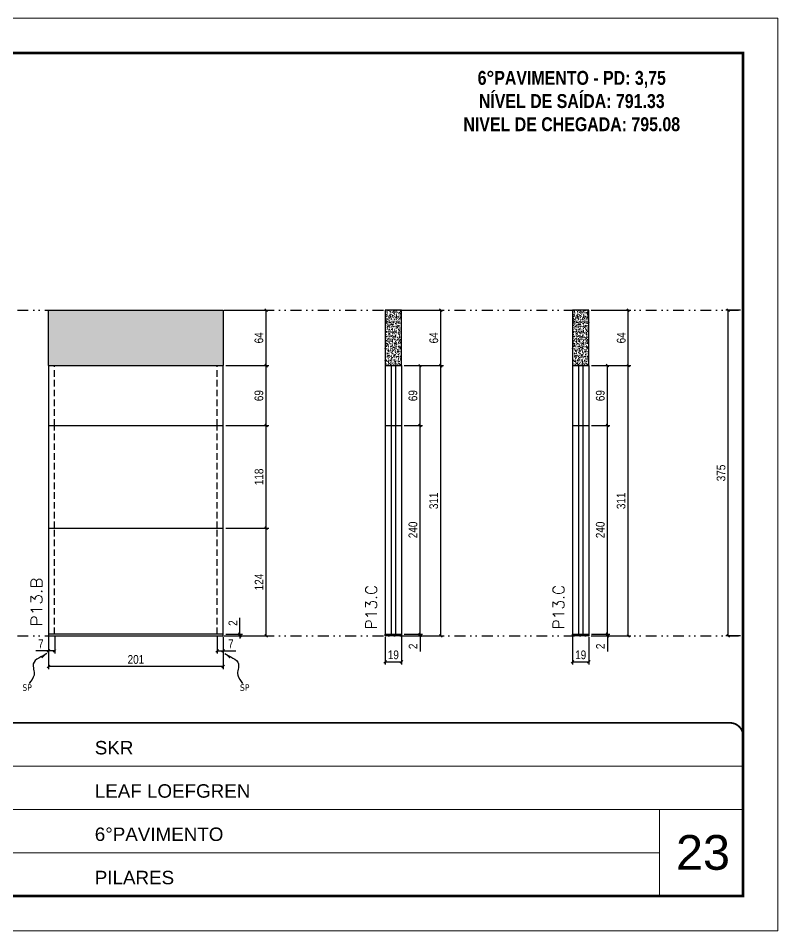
# Model space of a CAD drawing. Extents: x 14400 to 27878, y -21631 to 6985.
# Drawn here: x 18208 to 19082, y 192 to 1242 of the extents above; entities that cross this region are included whole.
import ezdxf

# ---------------------------------------------------------------- set-up
doc = ezdxf.new("R2010")
doc.units = 0
for name, pattern in [('CONTINUO', [0]), ('DASHED', [0.75, 0.5, -0.25]), ('DIVIDE2', [0.625, 0.25, -0.125, 0, -0.125, 0, -0.125]), ('HIDDEN', [0.375, 0.25, -0.125])]:
    doc.linetypes.add(name, pattern=pattern)
for name, color, linetype, lineweight in [('CARIMBO', 255, 'Continuous', 9), ('Folhas', 255, 'Continuous', 9), ('SARRAFO DE PRESSAO', 251, 'DASHED', 9), ('Texto Seção', 7, 'Continuous', 15)]:
    doc.layers.add(name, color=color, linetype=linetype, lineweight=lineweight)
for name, color, linetype in [('COTA', 241, 'Continuous'), ('NOMENCLATURA', 7, 'Continuous'), ('Nível', 160, 'Continuous'), ('Painéis', 200, 'Continuous'), ('SARR_2.2x7', 40, 'Continuous'), ('Sarrafo de Pressão', 42, 'HIDDEN'), ('texto', 7, 'Continuous')]:
    doc.layers.add(name, color=color, linetype=linetype)
doc.styles.add('ARIAL', font='arial.ttf')
doc.styles.add('COTA TECNICA', font='techl___.ttf', dxfattribs={"height": 10})
doc.styles.add('COTA TECNICA-50', font='techl___.ttf', dxfattribs={"height": 10})
doc.styles.add('REGUA-120', font='ROMANS.shx', dxfattribs={"height": 15})
doc.styles.add('ROMANC', font='techb___.ttf', dxfattribs={"height": 2.5})
doc.styles.get("Standard").update_dxf_attribs({"font": 'arial.ttf'})
doc.dimstyles.new('COTA PAINEL-50', dxfattribs={"dimtxt": 10, "dimasz": 3, "dimexe": 3, "dimexo": 3, "dimgap": 3, "dimtad": 1, "dimdec": 1, "dimzin": 12, "dimdsep": 46, "dimtxsty": 'COTA TECNICA-50', "dimblk1": 'OBLIQUE', "dimblk2": 'OBLIQUE', "dimsah": 1, "dimcen": 0.9, "dimclrd": 4, "dimclre": 4, "dimclrt": 240, "dimadec": 1, "dimazin": 3, "dimtfac": 1, "dimtdec": 1, "dimtmove": 0, "dimatfit": 3, "dimfxl": 1, "dimtolj": 1, "dimtzin": 12, "dimarcsym": 0})
doc.dimstyles.new('PAINEL', dxfattribs={"dimtxt": 10, "dimasz": 3, "dimexe": 3, "dimexo": 3, "dimgap": 3, "dimtad": 1, "dimdec": 1, "dimzin": 12, "dimdsep": 46, "dimtxsty": 'COTA TECNICA', "dimblk1": 'OBLIQUE', "dimblk2": 'OBLIQUE', "dimsah": 1, "dimcen": 0.9, "dimclrd": 4, "dimclre": 4, "dimclrt": 240, "dimadec": 1, "dimazin": 3, "dimtfac": 1, "dimtdec": 1, "dimtmove": 0, "dimatfit": 3, "dimfxl": 1, "dimtolj": 1, "dimtzin": 12, "dimarcsym": 0})
doc.dimstyles.get("Standard").update_dxf_attribs({"dimtxt": 0.18, "dimasz": 0.18, "dimexe": 0.18, "dimexo": 0.0625, "dimgap": 0.09, "dimtad": 0, "dimtih": 1, "dimtoh": 1, "dimdec": 4, "dimzin": 0, "dimdsep": 46, "dimtxsty": 'Standard', "dimcen": 0.09, "dimadec": 0, "dimazin": 0, "dimtfac": 1, "dimtdec": 4, "dimtofl": 0, "dimtmove": 0, "dimatfit": 3, "dimfxl": 1, "dimtolj": 1, "dimtzin": 0, "dimarcsym": 0})

# ---------------------------------------------------------------- blocks, each defined once
blk = doc.blocks.new('9999999999')
at = {"color": 30, "linetype": 'CONTINUO'}
for p, q in [((98564.6, 34379.6), (99584, 34379.6)), ((98564.6, 34329.8), (99488, 34329.8)), ((99584, 34329.8), (99488, 34329.8)), ((99488, 34329.8), (99488, 34230.2)), ((98564.6, 34280), (99488, 34280))]:
    blk.add_line(p, q, dxfattribs=at)
at = {"color": 30, "linetype": 'CONTINUO', "const_width": 2}
blk.add_lwpolyline([(99584, 34230.2), (99584, 34414.4, 0.414214), (99569, 34429.4), (98229, 34429.4, 0.414214), (98214, 34414.4), (98214, 34245.2, 0.414214), (98229, 34230.2), (99584, 34230.2)], format="xyb", dxfattribs=at)
at = {"layer": 'Folhas'}
blk.add_lwpolyline([(98139, 34190.2), (99624, 34190.2), (99624, 35240.2), (98139, 35240.2)], close=True, dxfattribs=at)
at = {"layer": 'Folhas', "color": 30, "const_width": 3}
blk.add_lwpolyline([(98214, 34230.2), (99584, 34230.2), (99584, 35200.2), (98214, 35200.2)], close=True, dxfattribs=at)
at = {"color": 7, "linetype": 'Continuous', "ltscale": 5, "style": 'ARIAL'}
for s, height, p in [('SKR', 15.48, (98837.7, 34393.1)), ('LEAF LOEFGREN', 15.483, (98837.7, 34343.3)), ('6°PAVIMENTO', 15.483, (98837.7, 34293.5)), ('PILARES', 15.48, (98837.7, 34243.7))]:
    blk.add_text(s, height=height, dxfattribs=at).set_placement(p)
blk = doc.blocks.new('_Oblique')
at = {"color": 0, "linetype": 'ByBlock', "lineweight": -2}
blk.add_line((-0.5, -0.5), (0.5, 0.5), dxfattribs=at)
blk = doc.blocks.new('*D3009')
at = {"layer": 'COTA', "color": 4, "lineweight": -2, "transparency": 16777216}
for p, q in [((19039, 906.1), (19022, 906.1)), ((19025, 531.1), (19025, 906.1)), ((19039, 531.1), (19022, 531.1))]:
    blk.add_line(p, q, dxfattribs=at)
at = {"layer": 'Defpoints', "color": 0, "transparency": 16777216}
for p in [(19025, 906.1), (19042, 906.1), (19042, 531.1)]:
    blk.add_point(p, dxfattribs=at)
at = {"layer": 'COTA', "color": 4, "lineweight": -2, "transparency": 16777216, "xscale": 3, "yscale": 3, "zscale": 3}
for p, rotation in [((19025, 906.1), 90), ((19025, 531.1), 270)]:
    blk.add_blockref('_Oblique', p, dxfattribs=dict(at, rotation=rotation))
at = {"layer": 'COTA', "color": 240, "transparency": 16777216, "insert": (19016.7, 718.6), "char_height": 10, "attachment_point": 5, "rotation": 90, "style": 'COTA TECNICA'}
blk.add_mtext('\\A1;375', dxfattribs=at)
blk = doc.blocks.new('*D3031')
at = {"layer": 'COTA', "color": 4, "lineweight": -2, "transparency": 16777216}
for p, q in [((18629.9, 530.1), (18629.9, 498.2)), ((18648.9, 530.1), (18648.9, 498.2)), ((18629.9, 501.2), (18648.9, 501.2))]:
    blk.add_line(p, q, dxfattribs=at)
at = {"layer": 'Defpoints', "color": 0, "transparency": 16777216}
for p in [(18629.9, 533.1), (18648.9, 533.1), (18648.9, 501.2)]:
    blk.add_point(p, dxfattribs=at)
at = {"layer": 'COTA', "color": 4, "lineweight": -2, "transparency": 16777216, "xscale": 3, "yscale": 3, "zscale": 3, "rotation": 180}
blk.add_blockref('_Oblique', (18629.9, 501.2), dxfattribs=at)
at = {"layer": 'COTA', "color": 4, "lineweight": -2, "transparency": 16777216, "xscale": 3, "yscale": 3, "zscale": 3}
blk.add_blockref('_Oblique', (18648.9, 501.2), dxfattribs=at)
at = {"layer": 'COTA', "color": 240, "transparency": 16777216, "insert": (18639.4, 509.3), "char_height": 10, "attachment_point": 5, "style": 'COTA TECNICA'}
blk.add_mtext('\\A1;19', dxfattribs=at)
blk = doc.blocks.new('*D3032')
at = {"layer": 'COTA', "color": 4, "lineweight": -2, "transparency": 16777216}
for p, q in [((18670.1, 533.1), (18670.1, 536.1)), ((18651.9, 533.1), (18673.1, 533.1)), ((18651.9, 531.1), (18673.1, 531.1)), ((18670.1, 533.1), (18670.1, 531.1)), ((18670.1, 531.1), (18670.1, 513))]:
    blk.add_line(p, q, dxfattribs=at)
at = {"layer": 'Defpoints', "color": 0, "transparency": 16777216}
for p in [(18648.9, 533.1), (18648.9, 531.1), (18670.1, 533.1)]:
    blk.add_point(p, dxfattribs=at)
at = {"layer": 'COTA', "color": 4, "lineweight": -2, "transparency": 16777216, "xscale": 3, "yscale": 3, "zscale": 3}
for p, rotation in [((18670.1, 533.1), 270), ((18670.1, 531.1), 90)]:
    blk.add_blockref('_Oblique', p, dxfattribs=dict(at, rotation=rotation))
at = {"layer": 'COTA', "color": 240, "transparency": 16777216, "insert": (18662.1, 519.1), "char_height": 10, "attachment_point": 5, "rotation": 90, "style": 'COTA TECNICA-50'}
blk.add_mtext('\\A1;2', dxfattribs=at)
blk = doc.blocks.new('*D3033')
at = {"layer": 'COTA', "color": 4, "lineweight": -2, "transparency": 16777216}
for p, q in [((18651.9, 842.1), (18697.1, 842.1)), ((18694.1, 531.1), (18694.1, 842.1)), ((18651.9, 531.1), (18697.1, 531.1))]:
    blk.add_line(p, q, dxfattribs=at)
at = {"layer": 'Defpoints', "color": 0, "transparency": 16777216}
for p in [(18648.9, 842.1), (18694.1, 842.1), (18648.9, 531.1)]:
    blk.add_point(p, dxfattribs=at)
at = {"layer": 'COTA', "color": 4, "lineweight": -2, "transparency": 16777216, "xscale": 3, "yscale": 3, "zscale": 3}
for p, rotation in [((18694.1, 842.1), 90), ((18694.1, 531.1), 270)]:
    blk.add_blockref('_Oblique', p, dxfattribs=dict(at, rotation=rotation))
at = {"layer": 'COTA', "color": 240, "transparency": 16777216, "insert": (18685.9, 686.6), "char_height": 10, "attachment_point": 5, "rotation": 90, "style": 'COTA TECNICA-50'}
blk.add_mtext('\\A1;311', dxfattribs=at)
blk = doc.blocks.new('*D3035')
at = {"layer": 'COTA', "color": 4, "lineweight": -2, "transparency": 16777216}
for p, q in [((18651.9, 773.1), (18673.1, 773.1)), ((18670.1, 533.1), (18670.1, 773.1)), ((18651.9, 533.1), (18673.1, 533.1))]:
    blk.add_line(p, q, dxfattribs=at)
at = {"layer": 'Defpoints', "color": 0, "transparency": 16777216}
for p in [(18648.9, 773.1), (18670.1, 773.1), (18648.9, 533.1)]:
    blk.add_point(p, dxfattribs=at)
at = {"layer": 'COTA', "color": 4, "lineweight": -2, "transparency": 16777216, "xscale": 3, "yscale": 3, "zscale": 3}
for p, rotation in [((18670.1, 773.1), 90), ((18670.1, 533.1), 270)]:
    blk.add_blockref('_Oblique', p, dxfattribs=dict(at, rotation=rotation))
at = {"layer": 'COTA', "color": 240, "transparency": 16777216, "insert": (18662, 653.1), "char_height": 10, "attachment_point": 5, "rotation": 90, "style": 'COTA TECNICA'}
blk.add_mtext('\\A1;240', dxfattribs=at)
blk = doc.blocks.new('*D3036')
at = {"layer": 'COTA', "color": 4, "lineweight": -2, "transparency": 16777216}
for p, q in [((18651.9, 906.1), (18697.1, 906.1)), ((18694.1, 842.1), (18694.1, 906.1)), ((18651.9, 842.1), (18697.1, 842.1))]:
    blk.add_line(p, q, dxfattribs=at)
at = {"layer": 'Defpoints', "color": 0, "transparency": 16777216}
for p in [(18648.9, 906.1), (18694.1, 906.1), (18648.9, 842.1)]:
    blk.add_point(p, dxfattribs=at)
at = {"layer": 'COTA', "color": 4, "lineweight": -2, "transparency": 16777216, "xscale": 3, "yscale": 3, "zscale": 3}
for p, rotation in [((18694.1, 906.1), 90), ((18694.1, 842.1), 270)]:
    blk.add_blockref('_Oblique', p, dxfattribs=dict(at, rotation=rotation))
at = {"layer": 'COTA', "color": 240, "transparency": 16777216, "insert": (18686, 874.1), "char_height": 10, "attachment_point": 5, "rotation": 90, "style": 'COTA TECNICA'}
blk.add_mtext('\\A1;64', dxfattribs=at)
blk = doc.blocks.new('*D3039')
at = {"layer": 'COTA', "color": 4, "lineweight": -2, "transparency": 16777216}
for p, q in [((18242.5, 530.1), (18242.5, 492.9)), ((18443.5, 530.1), (18443.5, 492.9)), ((18443.5, 495.9), (18242.5, 495.9))]:
    blk.add_line(p, q, dxfattribs=at)
at = {"layer": 'Defpoints', "color": 0, "transparency": 16777216}
for p in [(18242.5, 533.1), (18443.5, 533.1), (18242.5, 495.9)]:
    blk.add_point(p, dxfattribs=at)
at = {"layer": 'COTA', "color": 4, "lineweight": -2, "transparency": 16777216, "xscale": 3, "yscale": 3, "zscale": 3, "rotation": 180}
blk.add_blockref('_Oblique', (18242.5, 495.9), dxfattribs=at)
at = {"layer": 'COTA', "color": 4, "lineweight": -2, "transparency": 16777216, "xscale": 3, "yscale": 3, "zscale": 3}
blk.add_blockref('_Oblique', (18443.5, 495.9), dxfattribs=at)
at = {"layer": 'COTA', "color": 240, "transparency": 16777216, "insert": (18343, 504), "char_height": 10, "attachment_point": 5, "style": 'COTA TECNICA'}
blk.add_mtext('\\A1;201', dxfattribs=at)
blk = doc.blocks.new('*D3040')
at = {"layer": 'COTA', "color": 4, "lineweight": -2, "transparency": 16777216}
for p, q in [((18436.5, 530.1), (18436.5, 510.9)), ((18443.5, 528.1), (18443.5, 510.9)), ((18436.5, 513.9), (18443.5, 513.9)), ((18443.5, 513.9), (18458.2, 513.9))]:
    blk.add_line(p, q, dxfattribs=at)
at = {"layer": 'Defpoints', "color": 0, "transparency": 16777216}
for p in [(18436.5, 533.1), (18443.5, 531.1), (18443.5, 513.9)]:
    blk.add_point(p, dxfattribs=at)
at = {"layer": 'COTA', "color": 4, "lineweight": -2, "transparency": 16777216, "xscale": 3, "yscale": 3, "zscale": 3, "rotation": 180}
blk.add_blockref('_Oblique', (18436.5, 513.9), dxfattribs=at)
at = {"layer": 'COTA', "color": 4, "lineweight": -2, "transparency": 16777216, "xscale": 3, "yscale": 3, "zscale": 3}
blk.add_blockref('_Oblique', (18443.5, 513.9), dxfattribs=at)
at = {"layer": 'COTA', "color": 240, "transparency": 16777216, "insert": (18452.3, 522), "char_height": 10, "attachment_point": 5, "style": 'COTA TECNICA-50'}
blk.add_mtext('\\A1;7', dxfattribs=at)
blk = doc.blocks.new('*D3041')
at = {"layer": 'COTA', "color": 4, "lineweight": -2, "transparency": 16777216}
for p, q in [((18462.7, 533.1), (18462.7, 551.9)), ((18446.5, 533.1), (18465.7, 533.1)), ((18446.5, 531.1), (18465.7, 531.1)), ((18462.7, 531.1), (18462.7, 533.1)), ((18462.7, 531.1), (18462.7, 528.1))]:
    blk.add_line(p, q, dxfattribs=at)
at = {"layer": 'Defpoints', "color": 0, "transparency": 16777216}
for p in [(18443.5, 533.1), (18443.5, 531.1), (18462.7, 531.1)]:
    blk.add_point(p, dxfattribs=at)
at = {"layer": 'COTA', "color": 4, "lineweight": -2, "transparency": 16777216, "xscale": 3, "yscale": 3, "zscale": 3}
for p, rotation in [((18462.7, 533.1), 270), ((18462.7, 531.1), 90)]:
    blk.add_blockref('_Oblique', p, dxfattribs=dict(at, rotation=rotation))
at = {"layer": 'COTA', "color": 240, "transparency": 16777216, "insert": (18454.7, 545.9), "char_height": 10, "attachment_point": 5, "rotation": 90, "style": 'COTA TECNICA-50'}
blk.add_mtext('\\A1;2', dxfattribs=at)
blk = doc.blocks.new('*D3042')
at = {"layer": 'COTA', "color": 4, "lineweight": -2, "transparency": 16777216}
for p, q in [((18446.5, 773.1), (18495.9, 773.1)), ((18492.9, 655.1), (18492.9, 773.1)), ((18446.5, 655.1), (18495.9, 655.1))]:
    blk.add_line(p, q, dxfattribs=at)
at = {"layer": 'Defpoints', "color": 0, "transparency": 16777216}
for p in [(18443.5, 773.1), (18492.9, 773.1), (18443.5, 655.1)]:
    blk.add_point(p, dxfattribs=at)
at = {"layer": 'COTA', "color": 4, "lineweight": -2, "transparency": 16777216, "xscale": 3, "yscale": 3, "zscale": 3}
for p, rotation in [((18492.9, 773.1), 90), ((18492.9, 655.1), 270)]:
    blk.add_blockref('_Oblique', p, dxfattribs=dict(at, rotation=rotation))
at = {"layer": 'COTA', "color": 240, "transparency": 16777216, "insert": (18484.8, 714.1), "char_height": 10, "attachment_point": 5, "rotation": 90, "style": 'COTA TECNICA-50'}
blk.add_mtext('\\A1;118', dxfattribs=at)
blk = doc.blocks.new('*D3043')
at = {"layer": 'COTA', "color": 4, "linetype": 'ByBlock', "lineweight": -2, "transparency": 16777216}
for p, q in [((18446.5, 655.1), (18495.9, 655.1)), ((18492.9, 531.1), (18492.9, 655.1)), ((18446.5, 531.1), (18495.9, 531.1))]:
    blk.add_line(p, q, dxfattribs=at)
at = {"layer": 'Defpoints', "color": 0, "linetype": 'ByBlock', "transparency": 16777216}
for p in [(18443.5, 655.1), (18492.9, 655.1), (18443.5, 531.1)]:
    blk.add_point(p, dxfattribs=at)
at = {"layer": 'COTA', "color": 4, "linetype": 'ByBlock', "lineweight": -2, "transparency": 16777216, "xscale": 3, "yscale": 3, "zscale": 3}
for p, rotation in [((18492.9, 655.1), 90), ((18492.9, 531.1), 270)]:
    blk.add_blockref('_Oblique', p, dxfattribs=dict(at, rotation=rotation))
at = {"layer": 'COTA', "color": 240, "linetype": 'ByBlock', "transparency": 16777216, "insert": (18484.8, 593.1), "char_height": 10, "attachment_point": 5, "rotation": 90, "style": 'COTA TECNICA'}
blk.add_mtext('\\A1;124', dxfattribs=at)
blk = doc.blocks.new('*D3044')
at = {"layer": 'COTA', "color": 4, "lineweight": -2, "transparency": 16777216}
for p, q in [((18242.5, 528.1), (18242.5, 510.9)), ((18249.5, 530.1), (18249.5, 510.9)), ((18242.5, 513.9), (18227.8, 513.9)), ((18249.5, 513.9), (18242.5, 513.9))]:
    blk.add_line(p, q, dxfattribs=at)
at = {"layer": 'Defpoints', "color": 0, "transparency": 16777216}
for p in [(18242.5, 531.1), (18249.5, 533.1), (18242.5, 513.9)]:
    blk.add_point(p, dxfattribs=at)
at = {"layer": 'COTA', "color": 4, "lineweight": -2, "transparency": 16777216, "xscale": 3, "yscale": 3, "zscale": 3, "rotation": 180}
blk.add_blockref('_Oblique', (18242.5, 513.9), dxfattribs=at)
at = {"layer": 'COTA', "color": 4, "lineweight": -2, "transparency": 16777216, "xscale": 3, "yscale": 3, "zscale": 3}
blk.add_blockref('_Oblique', (18249.5, 513.9), dxfattribs=at)
at = {"layer": 'COTA', "color": 240, "transparency": 16777216, "insert": (18233.6, 522), "char_height": 10, "attachment_point": 5, "style": 'COTA TECNICA-50'}
blk.add_mtext('\\A1;7', dxfattribs=at)
blk = doc.blocks.new('*D3045')
at = {"layer": 'COTA', "color": 4, "lineweight": -2, "transparency": 16777216}
for p, q in [((18446.5, 906.1), (18495.9, 906.1)), ((18492.9, 842.1), (18492.9, 906.1)), ((18446.5, 842.1), (18495.9, 842.1))]:
    blk.add_line(p, q, dxfattribs=at)
at = {"layer": 'Defpoints', "color": 0, "transparency": 16777216}
for p in [(18443.5, 906.1), (18492.9, 906.1), (18443.5, 842.1)]:
    blk.add_point(p, dxfattribs=at)
at = {"layer": 'COTA', "color": 4, "lineweight": -2, "transparency": 16777216, "xscale": 3, "yscale": 3, "zscale": 3}
for p, rotation in [((18492.9, 906.1), 90), ((18492.9, 842.1), 270)]:
    blk.add_blockref('_Oblique', p, dxfattribs=dict(at, rotation=rotation))
at = {"layer": 'COTA', "color": 240, "transparency": 16777216, "insert": (18484.7, 874.1), "char_height": 10, "attachment_point": 5, "rotation": 90, "style": 'COTA TECNICA'}
blk.add_mtext('\\A1;64', dxfattribs=at)
blk = doc.blocks.new('*D3046')
at = {"layer": 'COTA', "color": 4, "lineweight": -2, "transparency": 16777216}
for p, q in [((18446.5, 842.1), (18495.9, 842.1)), ((18492.9, 773.1), (18492.9, 842.1)), ((18446.5, 773.1), (18495.9, 773.1))]:
    blk.add_line(p, q, dxfattribs=at)
at = {"layer": 'Defpoints', "color": 0, "transparency": 16777216}
for p in [(18443.5, 842.1), (18492.9, 842.1), (18443.5, 773.1)]:
    blk.add_point(p, dxfattribs=at)
at = {"layer": 'COTA', "color": 4, "lineweight": -2, "transparency": 16777216, "xscale": 3, "yscale": 3, "zscale": 3}
for p, rotation in [((18492.9, 842.1), 90), ((18492.9, 773.1), 270)]:
    blk.add_blockref('_Oblique', p, dxfattribs=dict(at, rotation=rotation))
at = {"layer": 'COTA', "color": 240, "transparency": 16777216, "insert": (18484.7, 807.6), "char_height": 10, "attachment_point": 5, "rotation": 90, "style": 'COTA TECNICA'}
blk.add_mtext('\\A1;69', dxfattribs=at)
blk = doc.blocks.new('*D3047')
at = {"layer": 'COTA', "color": 4, "lineweight": -2, "transparency": 16777216}
for p, q in [((18651.9, 842.1), (18673.1, 842.1)), ((18670.1, 773.1), (18670.1, 842.1)), ((18651.9, 773.1), (18673.1, 773.1))]:
    blk.add_line(p, q, dxfattribs=at)
at = {"layer": 'Defpoints', "color": 0, "transparency": 16777216}
for p in [(18648.9, 842.1), (18670.1, 842.1), (18648.9, 773.1)]:
    blk.add_point(p, dxfattribs=at)
at = {"layer": 'COTA', "color": 4, "lineweight": -2, "transparency": 16777216, "xscale": 3, "yscale": 3, "zscale": 3}
for p, rotation in [((18670.1, 842.1), 90), ((18670.1, 773.1), 270)]:
    blk.add_blockref('_Oblique', p, dxfattribs=dict(at, rotation=rotation))
at = {"layer": 'COTA', "color": 240, "transparency": 16777216, "insert": (18662, 807.6), "char_height": 10, "attachment_point": 5, "rotation": 90, "style": 'COTA TECNICA'}
blk.add_mtext('\\A1;69', dxfattribs=at)
blk = doc.blocks.new('*D3048')
at = {"layer": 'COTA', "color": 4, "lineweight": -2, "transparency": 16777216}
for p, q in [((18845.6, 530.1), (18845.6, 498.2)), ((18864.6, 530.1), (18864.6, 498.2)), ((18845.6, 501.2), (18864.6, 501.2))]:
    blk.add_line(p, q, dxfattribs=at)
at = {"layer": 'Defpoints', "color": 0, "transparency": 16777216}
for p in [(18845.6, 533.1), (18864.6, 533.1), (18864.6, 501.2)]:
    blk.add_point(p, dxfattribs=at)
at = {"layer": 'COTA', "color": 4, "lineweight": -2, "transparency": 16777216, "xscale": 3, "yscale": 3, "zscale": 3, "rotation": 180}
blk.add_blockref('_Oblique', (18845.6, 501.2), dxfattribs=at)
at = {"layer": 'COTA', "color": 4, "lineweight": -2, "transparency": 16777216, "xscale": 3, "yscale": 3, "zscale": 3}
blk.add_blockref('_Oblique', (18864.6, 501.2), dxfattribs=at)
at = {"layer": 'COTA', "color": 240, "transparency": 16777216, "insert": (18855.1, 509.3), "char_height": 10, "attachment_point": 5, "style": 'COTA TECNICA'}
blk.add_mtext('\\A1;19', dxfattribs=at)
blk = doc.blocks.new('*D3049')
at = {"layer": 'COTA', "color": 4, "lineweight": -2, "transparency": 16777216}
for p, q in [((18885.8, 533.1), (18885.8, 536.1)), ((18867.6, 533.1), (18888.8, 533.1)), ((18867.6, 531.1), (18888.8, 531.1)), ((18885.8, 533.1), (18885.8, 531.1)), ((18885.8, 531.1), (18885.8, 513))]:
    blk.add_line(p, q, dxfattribs=at)
at = {"layer": 'Defpoints', "color": 0, "transparency": 16777216}
for p in [(18864.6, 533.1), (18864.6, 531.1), (18885.8, 533.1)]:
    blk.add_point(p, dxfattribs=at)
at = {"layer": 'COTA', "color": 4, "lineweight": -2, "transparency": 16777216, "xscale": 3, "yscale": 3, "zscale": 3}
for p, rotation in [((18885.8, 533.1), 270), ((18885.8, 531.1), 90)]:
    blk.add_blockref('_Oblique', p, dxfattribs=dict(at, rotation=rotation))
at = {"layer": 'COTA', "color": 240, "transparency": 16777216, "insert": (18877.8, 519.1), "char_height": 10, "attachment_point": 5, "rotation": 90, "style": 'COTA TECNICA-50'}
blk.add_mtext('\\A1;2', dxfattribs=at)
blk = doc.blocks.new('*D3050')
at = {"layer": 'COTA', "color": 4, "lineweight": -2, "transparency": 16777216}
for p, q in [((18867.6, 842.1), (18912.9, 842.1)), ((18909.9, 531.1), (18909.9, 842.1)), ((18867.6, 531.1), (18912.9, 531.1))]:
    blk.add_line(p, q, dxfattribs=at)
at = {"layer": 'Defpoints', "color": 0, "transparency": 16777216}
for p in [(18864.6, 842.1), (18909.9, 842.1), (18864.6, 531.1)]:
    blk.add_point(p, dxfattribs=at)
at = {"layer": 'COTA', "color": 4, "lineweight": -2, "transparency": 16777216, "xscale": 3, "yscale": 3, "zscale": 3}
for p, rotation in [((18909.9, 842.1), 90), ((18909.9, 531.1), 270)]:
    blk.add_blockref('_Oblique', p, dxfattribs=dict(at, rotation=rotation))
at = {"layer": 'COTA', "color": 240, "transparency": 16777216, "insert": (18901.6, 686.6), "char_height": 10, "attachment_point": 5, "rotation": 90, "style": 'COTA TECNICA-50'}
blk.add_mtext('\\A1;311', dxfattribs=at)
blk = doc.blocks.new('*D3051')
at = {"layer": 'COTA', "color": 4, "lineweight": -2, "transparency": 16777216}
for p, q in [((18867.6, 773.1), (18888.8, 773.1)), ((18885.8, 533.1), (18885.8, 773.1)), ((18867.6, 533.1), (18888.8, 533.1))]:
    blk.add_line(p, q, dxfattribs=at)
at = {"layer": 'Defpoints', "color": 0, "transparency": 16777216}
for p in [(18864.6, 773.1), (18885.8, 773.1), (18864.6, 533.1)]:
    blk.add_point(p, dxfattribs=at)
at = {"layer": 'COTA', "color": 4, "lineweight": -2, "transparency": 16777216, "xscale": 3, "yscale": 3, "zscale": 3}
for p, rotation in [((18885.8, 773.1), 90), ((18885.8, 533.1), 270)]:
    blk.add_blockref('_Oblique', p, dxfattribs=dict(at, rotation=rotation))
at = {"layer": 'COTA', "color": 240, "transparency": 16777216, "insert": (18877.7, 653.1), "char_height": 10, "attachment_point": 5, "rotation": 90, "style": 'COTA TECNICA'}
blk.add_mtext('\\A1;240', dxfattribs=at)
blk = doc.blocks.new('*D3052')
at = {"layer": 'COTA', "color": 4, "lineweight": -2, "transparency": 16777216}
for p, q in [((18867.6, 906.1), (18912.9, 906.1)), ((18909.9, 842.1), (18909.9, 906.1)), ((18867.6, 842.1), (18912.9, 842.1))]:
    blk.add_line(p, q, dxfattribs=at)
at = {"layer": 'Defpoints', "color": 0, "transparency": 16777216}
for p in [(18864.6, 906.1), (18909.9, 906.1), (18864.6, 842.1)]:
    blk.add_point(p, dxfattribs=at)
at = {"layer": 'COTA', "color": 4, "lineweight": -2, "transparency": 16777216, "xscale": 3, "yscale": 3, "zscale": 3}
for p, rotation in [((18909.9, 906.1), 90), ((18909.9, 842.1), 270)]:
    blk.add_blockref('_Oblique', p, dxfattribs=dict(at, rotation=rotation))
at = {"layer": 'COTA', "color": 240, "transparency": 16777216, "insert": (18901.8, 874.1), "char_height": 10, "attachment_point": 5, "rotation": 90, "style": 'COTA TECNICA'}
blk.add_mtext('\\A1;64', dxfattribs=at)
blk = doc.blocks.new('*D3053')
at = {"layer": 'COTA', "color": 4, "lineweight": -2, "transparency": 16777216}
for p, q in [((18867.6, 842.1), (18888.8, 842.1)), ((18885.8, 773.1), (18885.8, 842.1)), ((18867.6, 773.1), (18888.8, 773.1))]:
    blk.add_line(p, q, dxfattribs=at)
at = {"layer": 'Defpoints', "color": 0, "transparency": 16777216}
for p in [(18864.6, 842.1), (18885.8, 842.1), (18864.6, 773.1)]:
    blk.add_point(p, dxfattribs=at)
at = {"layer": 'COTA', "color": 4, "lineweight": -2, "transparency": 16777216, "xscale": 3, "yscale": 3, "zscale": 3}
for p, rotation in [((18885.8, 842.1), 90), ((18885.8, 773.1), 270)]:
    blk.add_blockref('_Oblique', p, dxfattribs=dict(at, rotation=rotation))
at = {"layer": 'COTA', "color": 240, "transparency": 16777216, "insert": (18877.7, 807.6), "char_height": 10, "attachment_point": 5, "rotation": 90, "style": 'COTA TECNICA'}
blk.add_mtext('\\A1;69', dxfattribs=at)

msp = doc.modelspace()

# ---------------------------------------------------------------- hatches: boundary and pattern name
at = {"layer": 'COTA'}
h = msp.add_hatch(dxfattribs=at)
h.set_pattern_fill('AR-CONC', color=256, scale=0.03)
h.set_pattern_definition([(50, (407.2783, 0), (5.4655401, -0.4781726), [0.5715, -6.2865]), (355, (407.2783, 0), (-1.0573026, 5.7317054), [0.4572, -5.0292175]), (100.451445, (407.734, -0.04), (4.4082374, 5.2535326), [0.4857003, -5.3427073]), (46.1842, (407.278, 1.524), (8.1323712, -1.2612698), [0.85725, -9.42975]), (96.63556, (407.956, 1.419), (7.122124, 7.4227837), [0.7285507, -8.0140682]), (351.18415, (407.278, 1.524), (7.122124, 7.4227837), [0.685799, -7.543792]), (21, (408.0403, 1.143), (4.5484317, -3.067956), [0.5715, -6.2865]), (326, (408.0403, 1.143), (1.8540609, 5.525639), [0.4572, -5.0292]), (71.451445, (408.4193, 0.8873), (6.4024926, 2.457683), [0.4857003, -5.3426981]), (37.5, (407.2783, 0), (0.0926581, 2.53665117), [0, -4.96824, 0, -5.1054, 0, -5.04825]), (7.5, (407.2783, 0), (2.00458988, 3.00541724), [0, -2.91084, 0, -4.85394, 0, -1.92405]), (327.5, (405.579, 0), (4.06771786, -0.17186232), [0, -1.905, 0, -5.9436, 0, -7.8867]), (317.5, (404.817, 0), (4.44387544, 0.7627947), [0, -2.4765, 0, -3.94716, 0, -5.6007])])
h.paths.add_polyline_path([(18443.48, 906.13), (18242.48, 906.13), (18242.48, 842.13), (18443.48, 842.13)])
h = msp.add_hatch(dxfattribs=at)
h.set_pattern_fill('AR-CONC', color=256, scale=0.03)
h.set_pattern_definition([(50, (3177.5, -2283.15), (5.4655401, -0.4781726), [0.5715, -6.2865]), (355, (3177.5, -2283.15), (-1.0573026, 5.7317054), [0.4572, -5.0292175]), (100.451445, (3177.9555, -2283.19), (4.4082374, 5.2535326), [0.4857003, -5.3427073]), (46.1842, (3177.5, -2281.626), (8.1323712, -1.2612698), [0.85725, -9.42975]), (96.63556, (3178.178, -2281.731), (7.122124, 7.4227837), [0.7285507, -8.0140682]), (351.18415, (3177.5, -2281.626), (7.122124, 7.4227837), [0.685799, -7.543792]), (21, (3178.262, -2282.007), (4.5484317, -3.067956), [0.5715, -6.2865]), (326, (3178.262, -2282.007), (1.8540609, 5.525639), [0.4572, -5.0292]), (71.451445, (3178.641, -2282.263), (6.4024926, 2.457683), [0.4857003, -5.3426981]), (37.5, (3177.5, -2283.1502), (0.0926581, 2.53665117), [0, -4.96824, 0, -5.1054, 0, -5.04825]), (7.5, (3177.5, -2283.1502), (2.00458988, 3.00541724), [0, -2.91084, 0, -4.85394, 0, -1.92405]), (327.5, (3175.8007, -2283.1502), (4.06771786, -0.17186232), [0, -1.905, 0, -5.9436, 0, -7.8867]), (317.5, (3175.0387, -2283.1502), (4.44387544, 0.7627947), [0, -2.4765, 0, -3.94716, 0, -5.6007])])
h.paths.add_polyline_path([(18629.93, 842.13), (18648.93, 842.13), (18648.93, 906.13), (18629.93, 906.13)])
h = msp.add_hatch(dxfattribs=at)
h.set_pattern_fill('AR-CONC', color=256, scale=0.03)
h.set_pattern_definition([(50, (3393.215, -2283.15), (5.4655401, -0.4781726), [0.5715, -6.2865]), (355, (3393.215, -2283.15), (-1.0573026, 5.7317054), [0.4572, -5.0292175]), (100.451445, (3393.67, -2283.19), (4.4082374, 5.2535326), [0.4857003, -5.3427073]), (46.1842, (3393.215, -2281.626), (8.1323712, -1.2612698), [0.85725, -9.42975]), (96.63556, (3393.8925, -2281.731), (7.122124, 7.4227837), [0.7285507, -8.0140682]), (351.18415, (3393.215, -2281.626), (7.122124, 7.4227837), [0.685799, -7.543792]), (21, (3393.977, -2282.007), (4.5484317, -3.067956), [0.5715, -6.2865]), (326, (3393.977, -2282.007), (1.8540609, 5.525639), [0.4572, -5.0292]), (71.451445, (3394.356, -2282.263), (6.4024926, 2.457683), [0.4857003, -5.3426981]), (37.5, (3393.2148, -2283.1502), (0.0926581, 2.53665117), [0, -4.96824, 0, -5.1054, 0, -5.04825]), (7.5, (3393.2148, -2283.1502), (2.00458988, 3.00541724), [0, -2.91084, 0, -4.85394, 0, -1.92405]), (327.5, (3391.5155, -2283.1502), (4.06771786, -0.17186232), [0, -1.905, 0, -5.9436, 0, -7.8867]), (317.5, (3390.7535, -2283.1502), (4.44387544, 0.7627947), [0, -2.4765, 0, -3.94716, 0, -5.6007])])
h.paths.add_polyline_path([(18845.65, 842.13), (18864.65, 842.13), (18864.65, 906.13), (18845.65, 906.13)])

# ---------------------------------------------------------------- linework, layer by layer
for p, q in [((18242.48, 842.13), (18242.48, 906.13)), ((18242.48, 906.13), (18443.48, 906.13)), ((18443.48, 906.13), (18443.48, 842.13))]:
    msp.add_line(p, q, dxfattribs=at)
for points in [[(18629.93, 842.13), (18648.93, 842.13), (18648.93, 906.13), (18629.93, 906.13)], [(18845.65, 842.13), (18864.65, 842.13), (18864.65, 906.13), (18845.65, 906.13)]]:
    msp.add_lwpolyline(points, close=True, dxfattribs=at)
at = {"layer": 'Nível', "color": 4, "linetype": 'DIVIDE2', "ltscale": 50}
for p, q in [((17671.97, 906.13), (19041.97, 906.13)), ((17671.97, 531.13), (19041.97, 531.13))]:
    msp.add_line(p, q, dxfattribs=at)
at = {"layer": 'Painéis'}
for p, q in [((18242.48, 842.13), (18242.48, 533.13)), ((18242.48, 842.13), (18443.48, 842.13)), ((18443.48, 533.13), (18443.48, 842.13)), ((18629.93, 842.13), (18629.93, 533.13)), ((18629.93, 842.13), (18648.93, 842.13)), ((18648.93, 842.13), (18648.93, 533.13)), ((18845.65, 842.13), (18845.65, 533.13)), ((18845.65, 842.13), (18864.65, 842.13)), ((18864.65, 842.13), (18864.65, 533.13)), ((18242.48, 773.13), (18443.48, 773.13)), ((18629.93, 773.13), (18648.93, 773.13)), ((18845.65, 773.13), (18864.65, 773.13)), ((18242.48, 655.13), (18443.48, 655.13)), ((18629.93, 533.13), (18648.93, 533.13)), ((18629.93, 531.13), (18629.93, 533.13)), ((18648.93, 531.13), (18629.93, 531.13)), ((18648.93, 533.13), (18648.93, 531.13)), ((18845.65, 533.13), (18864.65, 533.13)), ((18845.65, 531.13), (18845.65, 533.13)), ((18864.65, 531.13), (18845.65, 531.13)), ((18864.65, 533.13), (18864.65, 531.13))]:
    msp.add_line(p, q, dxfattribs=at)
msp.add_lwpolyline([(18443.48, 533.13), (18242.48, 533.13), (18242.48, 531.13), (18443.48, 531.13)], close=True, dxfattribs=at)
at = {"layer": 'SARR_2.2x7'}
for p, q in [((18636.93, 842.13), (18636.93, 533.13)), ((18641.93, 842.13), (18641.93, 533.13)), ((18852.65, 842.13), (18852.65, 533.13)), ((18857.65, 842.13), (18857.65, 533.13))]:
    msp.add_line(p, q, dxfattribs=at)
at = {"layer": 'Sarrafo de Pressão', "ltscale": 30}
for p, q in [((18249.48, 773.13), (18249.48, 842.13)), ((18436.48, 773.13), (18436.48, 842.13)), ((18249.48, 655.13), (18249.48, 773.13)), ((18436.48, 655.13), (18436.48, 773.13)), ((18249.48, 533.13), (18249.48, 655.13)), ((18436.48, 533.13), (18436.48, 655.13))]:
    msp.add_line(p, q, dxfattribs=at)

# ---------------------------------------------------------------- block references
at = {"layer": 'SARRAFO DE PRESSAO', "color": 6, "linetype": 'ByBlock'}
msp.add_blockref('9999999999', (-80542.01, -33998.35), dxfattribs=at)

# ---------------------------------------------------------------- texts
at = {"layer": 'CARIMBO', "style": 'ARIAL'}
msp.add_text('23', height=40, dxfattribs=at).set_placement((18964.83, 262))
at = {"layer": 'NOMENCLATURA', "color": 2, "insert": (18844.81, 1207.91), "char_height": 16, "attachment_point": 2, "style": 'ROMANC'}
msp.add_mtext_dynamic_manual_height_columns('\\P6°PAVIMENTO - PD: 3,75\\PNÍVEL DE SAÍDA: 791.33\\PNIVEL DE CHEGADA: 795.08', width=432.3511, gutter_width=1, heights=[0], dxfattribs=at)
at = {"layer": 'texto', "color": 0, "char_height": 7.5, "attachment_point": 5}
for insert in [(18217.71, 471.64), (18468.26, 471.64)]:
    msp.add_mtext('{\\fTahoma|b0|i0|c0|p34;\\C4;SP}', dxfattribs=dict(at, insert=insert))
at = {"layer": 'Texto Seção', "style": 'REGUA-120', "width": 1.1}
msp.add_text('P13.B', height=13, rotation=90, dxfattribs=at).set_placement((18235.23, 541.9))
at = {"layer": 'Texto Seção', "char_height": 13, "width": 370.6998, "attachment_point": 7, "rotation": 90, "style": 'REGUA-120'}
for insert in [(18620.48, 538.55), (18836.2, 538.55)]:
    msp.add_mtext('P13.C', dxfattribs=dict(at, insert=insert))

# ---------------------------------------------------------------- dimensions: what is measured, and where the dimension line sits
at = {"layer": 'COTA'}
for base, p1, p2, angle, dimstyle, picture, middle in [((18492.85, 906.13), (18443.48, 842.13), (18443.48, 906.13), 90, 'PAINEL', '*D3045', (18484.75, 874.13)), ((18694.14, 906.13), (18648.93, 842.13), (18648.93, 906.13), 90, 'PAINEL', '*D3036', (18686.04, 874.13)), ((18909.86, 906.13), (18864.65, 842.13), (18864.65, 906.13), 90, 'PAINEL', '*D3052', (18901.76, 874.13)), ((19024.96, 906.13), (19041.97, 531.13), (19041.97, 906.13), 90, 'PAINEL', '*D3009', (19016.74, 718.63)), ((18492.85, 842.13), (18443.48, 773.13), (18443.48, 842.13), 90, 'PAINEL', '*D3046', (18484.72, 807.63)), ((18694.14, 842.13), (18648.93, 531.13), (18648.93, 842.13), 90, 'COTA PAINEL-50', '*D3033', (18685.92, 686.63)), ((18670.13, 842.13), (18648.93, 773.13), (18648.93, 842.13), 90, 'PAINEL', '*D3047', (18662, 807.63)), ((18909.86, 842.13), (18864.65, 531.13), (18864.65, 842.13), 90, 'COTA PAINEL-50', '*D3050', (18901.64, 686.63)), ((18885.84, 842.13), (18864.65, 773.13), (18864.65, 842.13), 90, 'PAINEL', '*D3053', (18877.71, 807.63)), ((18492.85, 773.13), (18443.48, 655.13), (18443.48, 773.13), 90, 'COTA PAINEL-50', '*D3042', (18484.76, 714.13)), ((18670.13, 773.13), (18648.93, 533.13), (18648.93, 773.13), 90, 'PAINEL', '*D3035', (18662.02, 653.13)), ((18885.84, 773.13), (18864.65, 533.13), (18864.65, 773.13), 90, 'PAINEL', '*D3051', (18877.74, 653.13)), ((18242.48, 513.89), (18249.48, 533.13), (18242.48, 531.13), 180, 'COTA PAINEL-50', '*D3044', (18233.62, 521.97))]:
    dim = msp.add_linear_dim(base=base, p1=p1, p2=p2, angle=angle, dimstyle=dimstyle, dxfattribs=at)
    dim.commit()
    dim.dimension.update_dxf_attribs({"geometry": picture, "text_midpoint": middle})
at = {"layer": 'COTA', "linetype": 'ByBlock'}
dim = msp.add_aligned_dim(p1=(18443.48, 531.13), p2=(18443.48, 655.13), distance=-49.37, dimstyle='PAINEL', dxfattribs=at)
dim.commit()
dim.dimension.update_dxf_attribs({"geometry": '*D3043', "text_midpoint": (18484.78, 593.13)})
at = {"layer": 'COTA'}
for base, p1, p2, picture, middle in [((18462.74, 531.13), (18443.48, 533.13), (18443.48, 531.13), '*D3041', (18462.74, 545.88)), ((18670.13, 533.13), (18648.93, 531.13), (18648.93, 533.13), '*D3032', (18670.13, 519.08)), ((18885.84, 533.13), (18864.65, 531.13), (18864.65, 533.13), '*D3049', (18885.84, 519.08))]:
    dim = msp.add_linear_dim(base=base, p1=p1, p2=p2, angle=90, dimstyle='COTA PAINEL-50', dxfattribs=at)
    dim.commit()
    dim.dimension.update_dxf_attribs({"geometry": picture, "text_midpoint": middle, "dimtype": 160})
dim = msp.add_linear_dim(base=(18242.48, 495.87), p1=(18443.48, 533.13), p2=(18242.48, 533.13), angle=180, dimstyle='PAINEL', override={"dimarcsym": 2}, dxfattribs=at)
dim.commit()
dim.dimension.update_dxf_attribs({"geometry": '*D3039', "text_midpoint": (18342.98, 503.97)})
dim = msp.add_linear_dim(base=(18443.48, 513.89), p1=(18436.48, 533.13), p2=(18443.48, 531.13), dimstyle='COTA PAINEL-50', dxfattribs=at)
dim.commit()
dim.dimension.update_dxf_attribs({"geometry": '*D3040', "text_midpoint": (18452.35, 521.97)})
for base, p1, p2, picture, middle in [((18648.93, 501.24), (18629.93, 533.13), (18648.93, 533.13), '*D3031', (18639.43, 509.33)), ((18864.65, 501.24), (18845.65, 533.13), (18864.65, 533.13), '*D3048', (18855.15, 509.33))]:
    dim = msp.add_linear_dim(base=base, p1=p1, p2=p2, dimstyle='PAINEL', override={"dimarcsym": 2}, dxfattribs=at)
    dim.commit()
    dim.dimension.update_dxf_attribs({"geometry": picture, "text_midpoint": middle})

# ---------------------------------------------------------------- leaders
at = {"layer": 'COTA', "path_type": 1}
for points in [[(18240.65, 510.95), (18224.87, 499.12), (18225.79, 486.11), (18220.24, 476.33)], [(18445.31, 510.95), (18461.1, 499.12), (18460.17, 486.11), (18465.72, 476.33)]]:
    msp.add_leader(points, dimstyle='Standard', override={"dimasz": 8}, dxfattribs=at)

doc.saveas('drawing.dxf')
